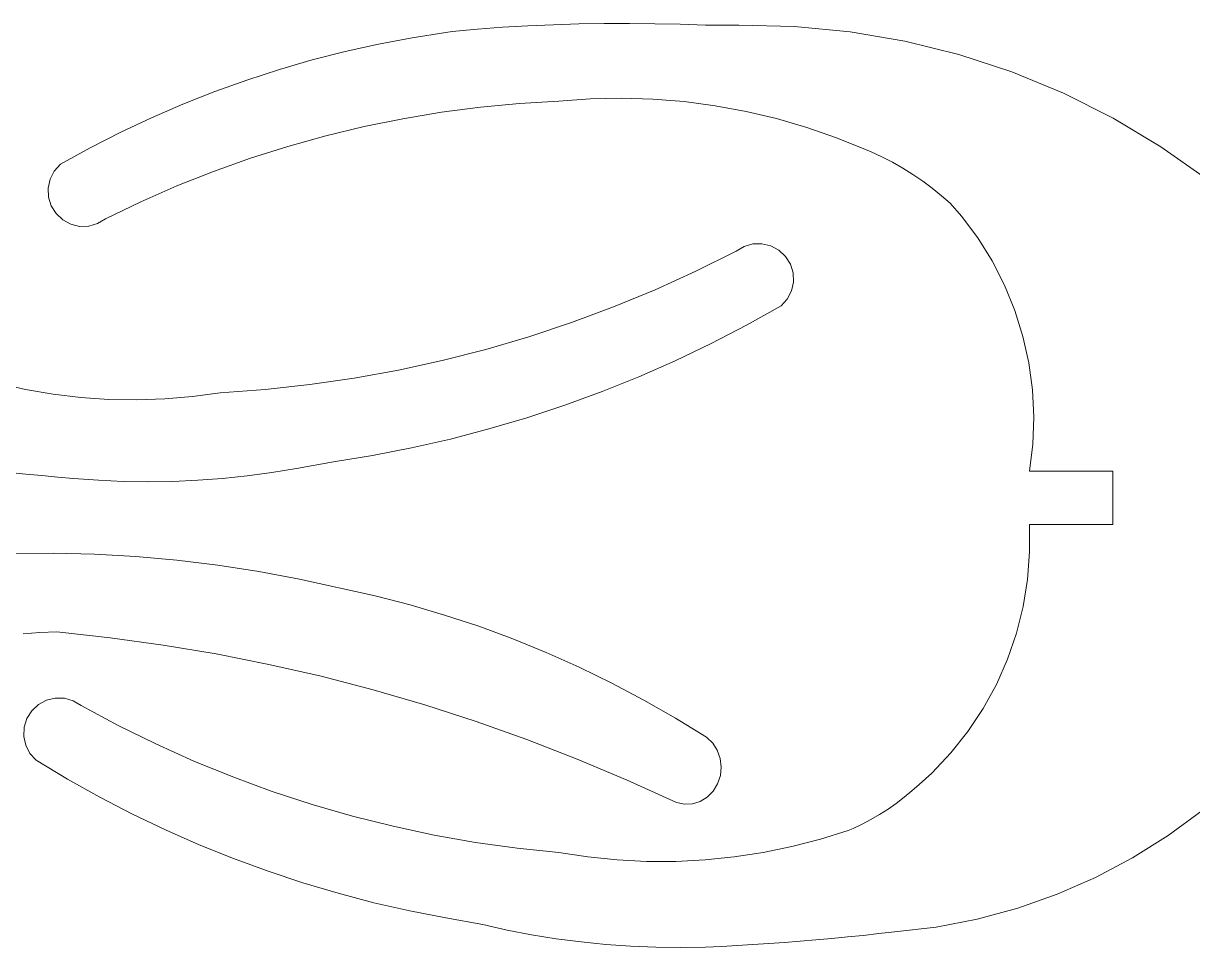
# Model space of a CAD drawing. Header units: millimetres. Extents: x -233 to 120, y -19 to 188.
# Drawn here: x -187.5 to -129.7, y 59.4 to 105.1 of the extents above; entities that cross this region are included whole.
import ezdxf

# ---------------------------------------------------------------- set-up
doc = ezdxf.new("R2010")
doc.units = ezdxf.units.MM
doc.header["$MEASUREMENT"] = 0
doc.layers.add('Layer 1', color=7, linetype='Continuous')

msp = doc.modelspace()

# ---------------------------------------------------------------- linework, layer by layer
at = {"layer": 'Layer 1', "lineweight": 9}
for points in [[(-166.3156, 104.6845), (-166.3156, 104.6845), (-166.6203, 104.629), (-166.6203, 104.629)], [(-165.0652, 104.794), (-165.0652, 104.794), (-166.3156, 104.6845), (-166.3156, 104.6845)], [(-163.8133, 104.8858), (-163.8133, 104.8858), (-165.0652, 104.794), (-165.0652, 104.794)], [(-162.5602, 104.9601), (-162.5602, 104.9601), (-163.8133, 104.8858), (-163.8133, 104.8858)], [(-161.3063, 105.0166), (-161.3063, 105.0166), (-162.5602, 104.9601), (-162.5602, 104.9601)], [(-160.0516, 105.0556), (-160.0516, 105.0556), (-161.3063, 105.0166), (-161.3063, 105.0166)], [(-158.7966, 105.0768), (-158.7966, 105.0768), (-160.0516, 105.0556), (-160.0516, 105.0556)], [(-157.5413, 105.0804), (-157.5413, 105.0804), (-158.7966, 105.0768), (-158.7966, 105.0768)], [(-156.2862, 105.0662), (-156.2862, 105.0662), (-157.5413, 105.0804), (-157.5413, 105.0804)], [(-155.0313, 105.0344), (-155.0313, 105.0344), (-156.2862, 105.0662), (-156.2862, 105.0662)], [(-153.7771, 104.985), (-153.7771, 104.985), (-155.0313, 105.0344), (-155.0313, 105.0344)], [(-153.64, 104.9893), (-153.64, 104.9893), (-153.7771, 104.985), (-153.7771, 104.985)], [(-153.503, 104.9928), (-153.503, 104.9928), (-153.64, 104.9893), (-153.64, 104.9893)], [(-153.3659, 104.9955), (-153.3659, 104.9955), (-153.503, 104.9928), (-153.503, 104.9928)], [(-153.2288, 104.9975), (-153.2288, 104.9975), (-153.3659, 104.9955), (-153.3659, 104.9955)], [(-153.0917, 104.9986), (-153.0917, 104.9986), (-153.2288, 104.9975), (-153.2288, 104.9975)], [(-152.9545, 104.999), (-152.9545, 104.999), (-153.0917, 104.9986), (-153.0917, 104.9986)], [(-152.8174, 104.9986), (-152.8174, 104.9986), (-152.9545, 104.999), (-152.9545, 104.999)], [(-152.6803, 104.9975), (-152.6803, 104.9975), (-152.8174, 104.9986), (-152.8174, 104.9986)], [(-152.5432, 104.9955), (-152.5432, 104.9955), (-152.6803, 104.9975), (-152.6803, 104.9975)], [(-152.4061, 104.9928), (-152.4061, 104.9928), (-152.5432, 104.9955), (-152.5432, 104.9955)], [(-152.2691, 104.9893), (-152.2691, 104.9893), (-152.4061, 104.9928), (-152.4061, 104.9928)], [(-152.132, 104.985), (-152.132, 104.985), (-152.2691, 104.9893), (-152.2691, 104.9893)], [(-149.3785, 104.9273), (-149.3785, 104.9273), (-152.132, 104.985), (-152.132, 104.985)], [(-146.6368, 104.6659), (-146.6368, 104.6659), (-149.3785, 104.9273), (-149.3785, 104.9273)], [(-143.922, 104.2022), (-143.922, 104.2022), (-146.6368, 104.6659), (-146.6368, 104.6659)], [(-168.289, 104.3681), (-168.289, 104.3681), (-169.9485, 104.0545), (-169.9485, 104.0545)], [(-166.6203, 104.629), (-166.6203, 104.629), (-168.289, 104.3681), (-168.289, 104.3681)], [(-141.249, 103.5387), (-141.249, 103.5387), (-143.922, 104.2022), (-143.922, 104.2022)], [(-171.5972, 103.6885), (-171.5972, 103.6885), (-173.2336, 103.2705), (-173.2336, 103.2705)], [(-169.9485, 104.0545), (-169.9485, 104.0545), (-171.5972, 103.6885), (-171.5972, 103.6885)], [(-138.6324, 102.6791), (-138.6324, 102.6791), (-141.249, 103.5387), (-141.249, 103.5387)], [(-173.2336, 103.2705), (-173.2336, 103.2705), (-174.8559, 102.8009), (-174.8559, 102.8009)], [(-174.8559, 102.8009), (-174.8559, 102.8009), (-176.4625, 102.2801), (-176.4625, 102.2801)], [(-136.0867, 101.6281), (-136.0867, 101.6281), (-138.6324, 102.6791), (-138.6324, 102.6791)], [(-176.4625, 102.2801), (-176.4625, 102.2801), (-178.0518, 101.7087), (-178.0518, 101.7087)], [(-178.0518, 101.7087), (-178.0518, 101.7087), (-179.6222, 101.0873), (-179.6222, 101.0873)], [(-161.0309, 101.235), (-161.0309, 101.235), (-162.9728, 101.1193), (-162.9728, 101.1193)], [(-159.4839, 101.3472), (-159.4839, 101.3472), (-161.0309, 101.235), (-161.0309, 101.235)], [(-157.9331, 101.3807), (-157.9331, 101.3807), (-159.4839, 101.3472), (-159.4839, 101.3472)], [(-156.3827, 101.3352), (-156.3827, 101.3352), (-157.9331, 101.3807), (-157.9331, 101.3807)], [(-154.8366, 101.2111), (-154.8366, 101.2111), (-156.3827, 101.3352), (-156.3827, 101.3352)], [(-153.2988, 101.0084), (-153.2988, 101.0084), (-154.8366, 101.2111), (-154.8366, 101.2111)], [(-133.6258, 100.3915), (-133.6258, 100.3915), (-136.0867, 101.6281), (-136.0867, 101.6281)], [(-179.6222, 101.0873), (-179.6222, 101.0873), (-181.1722, 100.4165), (-181.1722, 100.4165)], [(-166.8383, 100.6825), (-166.8383, 100.6825), (-168.7571, 100.362), (-168.7571, 100.362)], [(-164.9094, 100.9351), (-164.9094, 100.9351), (-166.8383, 100.6825), (-166.8383, 100.6825)], [(-162.9728, 101.1193), (-162.9728, 101.1193), (-164.9094, 100.9351), (-164.9094, 100.9351)], [(-151.7733, 100.7279), (-151.7733, 100.7279), (-153.2988, 101.0084), (-153.2988, 101.0084)], [(-150.264, 100.3702), (-150.264, 100.3702), (-151.7733, 100.7279), (-151.7733, 100.7279)], [(-181.1722, 100.4165), (-181.1722, 100.4165), (-182.7001, 99.697), (-182.7001, 99.697)], [(-168.7571, 100.362), (-168.7571, 100.362), (-170.6633, 99.9738), (-170.6633, 99.9738)], [(-148.7749, 99.9362), (-148.7749, 99.9362), (-150.264, 100.3702), (-150.264, 100.3702)], [(-131.2632, 98.9761), (-131.2632, 98.9761), (-133.6258, 100.3915), (-133.6258, 100.3915)], [(-182.7001, 99.697), (-182.7001, 99.697), (-184.2045, 98.9294), (-184.2045, 98.9294)], [(-172.5547, 99.5185), (-172.5547, 99.5185), (-174.4287, 98.9966), (-174.4287, 98.9966)], [(-170.6633, 99.9738), (-170.6633, 99.9738), (-172.5547, 99.5185), (-172.5547, 99.5185)], [(-147.3098, 99.4271), (-147.3098, 99.4271), (-148.7749, 99.9362), (-148.7749, 99.9362)], [(-184.2045, 98.9294), (-184.2045, 98.9294), (-185.6839, 98.1146), (-185.6839, 98.1146)], [(-174.4287, 98.9966), (-174.4287, 98.9966), (-176.2832, 98.4088), (-176.2832, 98.4088)], [(-145.8724, 98.8442), (-145.8724, 98.8442), (-147.3098, 99.4271), (-147.3098, 99.4271)], [(-129.0119, 97.3896), (-129.0119, 97.3896), (-131.2632, 98.9761), (-131.2632, 98.9761)], [(-176.2832, 98.4088), (-176.2832, 98.4088), (-178.1157, 97.7559), (-178.1157, 97.7559)], [(-145.5917, 98.7278), (-145.5917, 98.7278), (-145.8724, 98.8442), (-145.8724, 98.8442)], [(-145.0586, 98.4805), (-145.0586, 98.4805), (-145.5917, 98.7278), (-145.5917, 98.7278)], [(-144.5361, 98.2114), (-144.5361, 98.2114), (-145.0586, 98.4805), (-145.0586, 98.4805)], [(-185.9872, 97.7795), (-185.9872, 97.7795), (-186.1946, 97.3778), (-186.1946, 97.3778)], [(-185.6839, 98.1146), (-185.6839, 98.1146), (-185.9872, 97.7795), (-185.9872, 97.7795)], [(-178.1157, 97.7559), (-178.1157, 97.7559), (-179.924, 97.0386), (-179.924, 97.0386)], [(-144.0252, 97.921), (-144.0252, 97.921), (-144.5361, 98.2114), (-144.5361, 98.2114)], [(-143.5267, 97.6097), (-143.5267, 97.6097), (-144.0252, 97.921), (-144.0252, 97.921)], [(-186.1946, 97.3778), (-186.1946, 97.3778), (-186.2922, 96.9365), (-186.2922, 96.9365)], [(-143.0414, 97.278), (-143.0414, 97.278), (-143.5267, 97.6097), (-143.5267, 97.6097)], [(-142.5703, 96.9267), (-142.5703, 96.9267), (-143.0414, 97.278), (-143.0414, 97.278)], [(-186.2922, 96.9365), (-186.2922, 96.9365), (-186.2735, 96.4848), (-186.2735, 96.4848)], [(-179.924, 97.0386), (-179.924, 97.0386), (-181.7058, 96.2578), (-181.7058, 96.2578)], [(-142.1141, 96.5561), (-142.1141, 96.5561), (-142.5703, 96.9267), (-142.5703, 96.9267)], [(-186.2735, 96.4848), (-186.2735, 96.4848), (-186.1396, 96.0531), (-186.1396, 96.0531)], [(-186.1396, 96.0531), (-186.1396, 96.0531), (-185.8996, 95.67), (-185.8996, 95.67)], [(-181.7058, 96.2578), (-181.7058, 96.2578), (-183.4589, 95.4146), (-183.4589, 95.4146)], [(-141.6915, 96.1828), (-141.6915, 96.1828), (-142.1141, 96.5561), (-142.1141, 96.5561)], [(-141.1267, 95.5494), (-141.1267, 95.5494), (-141.6915, 96.1828), (-141.6915, 96.1828)], [(-185.8996, 95.67), (-185.8996, 95.67), (-185.5695, 95.3612), (-185.5695, 95.3612)], [(-183.8458, 95.1808), (-183.8458, 95.1808), (-183.4589, 95.4146), (-183.4589, 95.4146)], [(-140.3194, 94.4723), (-140.3194, 94.4723), (-141.1267, 95.5494), (-141.1267, 95.5494)], [(-185.5695, 95.3612), (-185.5695, 95.3612), (-185.1713, 95.1473), (-185.1713, 95.1473)], [(-185.1713, 95.1473), (-185.1713, 95.1473), (-184.7315, 95.0426), (-184.7315, 95.0426)], [(-184.7315, 95.0426), (-184.7315, 95.0426), (-184.2796, 95.054), (-184.2796, 95.054)], [(-184.2796, 95.054), (-184.2796, 95.054), (-183.8458, 95.1808), (-183.8458, 95.1808)], [(-139.6066, 93.3305), (-139.6066, 93.3305), (-140.3194, 94.4723), (-140.3194, 94.4723)], [(-154.2529, 92.8201), (-154.2529, 92.8201), (-152.2649, 93.81), (-152.2649, 93.81)], [(-151.878, 94.0437), (-151.878, 94.0437), (-152.2649, 93.81), (-152.2649, 93.81)], [(-151.4442, 94.1705), (-151.4442, 94.1705), (-151.878, 94.0437), (-151.878, 94.0437)], [(-150.9923, 94.182), (-150.9923, 94.182), (-151.4442, 94.1705), (-151.4442, 94.1705)], [(-150.5526, 94.0772), (-150.5526, 94.0772), (-150.9923, 94.182), (-150.9923, 94.182)], [(-150.1543, 93.8633), (-150.1543, 93.8633), (-150.5526, 94.0772), (-150.5526, 94.0772)], [(-149.8242, 93.5546), (-149.8242, 93.5546), (-150.1543, 93.8633), (-150.1543, 93.8633)], [(-149.5842, 93.1715), (-149.5842, 93.1715), (-149.8242, 93.5546), (-149.8242, 93.5546)], [(-149.4504, 92.7397), (-149.4504, 92.7397), (-149.5842, 93.1715), (-149.5842, 93.1715)], [(-138.9935, 92.1322), (-138.9935, 92.1322), (-139.6066, 93.3305), (-139.6066, 93.3305)], [(-156.2745, 91.901), (-156.2745, 91.901), (-154.2529, 92.8201), (-154.2529, 92.8201)], [(-149.4316, 92.2881), (-149.4316, 92.2881), (-149.4504, 92.7397), (-149.4504, 92.7397)], [(-149.5292, 91.8467), (-149.5292, 91.8467), (-149.4316, 92.2881), (-149.4316, 92.2881)], [(-138.4843, 90.8861), (-138.4843, 90.8861), (-138.9935, 92.1322), (-138.9935, 92.1322)], [(-158.3274, 91.054), (-158.3274, 91.054), (-156.2745, 91.901), (-156.2745, 91.901)], [(-150.0399, 91.11), (-150.0399, 91.11), (-149.7366, 91.4451), (-149.7366, 91.4451)], [(-149.7366, 91.4451), (-149.7366, 91.4451), (-149.5292, 91.8467), (-149.5292, 91.8467)], [(-160.4089, 90.2801), (-160.4089, 90.2801), (-158.3274, 91.054), (-158.3274, 91.054)], [(-151.7563, 90.1514), (-151.7563, 90.1514), (-150.0399, 91.11), (-150.0399, 91.11)], [(-138.0829, 89.6013), (-138.0829, 89.6013), (-138.4843, 90.8861), (-138.4843, 90.8861)], [(-162.5165, 89.5802), (-162.5165, 89.5802), (-160.4089, 90.2801), (-160.4089, 90.2801)], [(-153.5022, 89.2476), (-153.5022, 89.2476), (-151.7563, 90.1514), (-151.7563, 90.1514)], [(-164.6475, 88.9552), (-164.6475, 88.9552), (-162.5165, 89.5802), (-162.5165, 89.5802)], [(-155.2757, 88.3996), (-155.2757, 88.3996), (-153.5022, 89.2476), (-153.5022, 89.2476)], [(-137.7922, 88.287), (-137.7922, 88.287), (-138.0829, 89.6013), (-138.0829, 89.6013)], [(-166.7993, 88.406), (-166.7993, 88.406), (-164.6475, 88.9552), (-164.6475, 88.9552)], [(-171.1543, 87.5372), (-171.1543, 87.5372), (-168.9691, 87.9331), (-168.9691, 87.9331)], [(-168.9691, 87.9331), (-168.9691, 87.9331), (-166.7993, 88.406), (-166.7993, 88.406)], [(-157.0753, 87.6082), (-157.0753, 87.6082), (-155.2757, 88.3996), (-155.2757, 88.3996)], [(-137.6142, 86.9527), (-137.6142, 86.9527), (-137.7922, 88.287), (-137.7922, 88.287)], [(-173.3521, 87.2188), (-173.3521, 87.2188), (-171.1543, 87.5372), (-171.1543, 87.5372)], [(-158.899, 86.8741), (-158.899, 86.8741), (-157.0753, 87.6082), (-157.0753, 87.6082)], [(-188.7575, 87.2794), (-188.7575, 87.2794), (-187.4074, 86.9773), (-187.4074, 86.9773)], [(-187.4074, 86.9773), (-187.4074, 86.9773), (-186.0437, 86.7442), (-186.0437, 86.7442)], [(-186.0437, 86.7442), (-186.0437, 86.7442), (-184.67, 86.5806), (-184.67, 86.5806)], [(-179.1453, 86.6286), (-179.1453, 86.6286), (-177.7746, 86.8159), (-177.7746, 86.8159)], [(-177.7746, 86.8159), (-177.7746, 86.8159), (-175.5598, 86.9783), (-175.5598, 86.9783)], [(-175.5598, 86.9783), (-175.5598, 86.9783), (-173.3521, 87.2188), (-173.3521, 87.2188)], [(-160.745, 86.1981), (-160.745, 86.1981), (-158.899, 86.8741), (-158.899, 86.8741)], [(-137.5503, 85.6082), (-137.5503, 85.6082), (-137.6142, 86.9527), (-137.6142, 86.9527)], [(-184.67, 86.5806), (-184.67, 86.5806), (-183.2897, 86.4872), (-183.2897, 86.4872)], [(-183.2897, 86.4872), (-183.2897, 86.4872), (-181.9064, 86.464), (-181.9064, 86.464)], [(-181.9064, 86.464), (-181.9064, 86.464), (-180.5238, 86.5112), (-180.5238, 86.5112)], [(-180.5238, 86.5112), (-180.5238, 86.5112), (-179.1453, 86.6286), (-179.1453, 86.6286)], [(-162.6115, 85.5809), (-162.6115, 85.5809), (-160.745, 86.1981), (-160.745, 86.1981)], [(-164.4967, 85.0232), (-164.4967, 85.0232), (-162.6115, 85.5809), (-162.6115, 85.5809)], [(-137.6008, 84.263), (-137.6008, 84.263), (-137.5503, 85.6082), (-137.5503, 85.6082)], [(-166.3985, 84.5254), (-166.3985, 84.5254), (-164.4967, 85.0232), (-164.4967, 85.0232)], [(-168.3151, 84.0881), (-168.3151, 84.0881), (-166.3985, 84.5254), (-166.3985, 84.5254)], [(-170.2447, 83.7117), (-170.2447, 83.7117), (-168.3151, 84.0881), (-168.3151, 84.0881)], [(-137.7655, 82.9271), (-137.7655, 82.9271), (-137.6008, 84.263), (-137.6008, 84.263)], [(-174.0102, 83.0679), (-174.0102, 83.0679), (-172.1851, 83.3965), (-172.1851, 83.3965)], [(-172.1851, 83.3965), (-172.1851, 83.3965), (-170.2447, 83.7117), (-170.2447, 83.7117)], [(-188.1826, 82.8766), (-188.1826, 82.8766), (-187.3947, 82.7949), (-187.3947, 82.7949)], [(-187.3947, 82.7949), (-187.3947, 82.7949), (-186.6064, 82.7177), (-186.6064, 82.7177)], [(-186.6064, 82.7177), (-186.6064, 82.7177), (-185.8176, 82.645), (-185.8176, 82.645)], [(-177.6635, 82.5769), (-177.6635, 82.5769), (-176.441, 82.7043), (-176.441, 82.7043)], [(-176.441, 82.7043), (-176.441, 82.7043), (-175.2229, 82.8681), (-175.2229, 82.8681)], [(-175.2229, 82.8681), (-175.2229, 82.8681), (-174.0102, 83.0679), (-174.0102, 83.0679)], [(-137.7655, 82.9271), (-137.7655, 82.9271), (-133.6405, 82.9271), (-133.6405, 82.9271)], [(-133.6405, 82.9271), (-133.6405, 82.9271), (-133.6405, 80.3021), (-133.6405, 80.3021)], [(-185.8176, 82.645), (-185.8176, 82.645), (-185.0284, 82.5769), (-185.0284, 82.5769)], [(-185.0284, 82.5769), (-185.0284, 82.5769), (-183.8027, 82.4857), (-183.8027, 82.4857)], [(-183.8027, 82.4857), (-183.8027, 82.4857), (-182.5749, 82.431), (-182.5749, 82.431)], [(-182.5749, 82.431), (-182.5749, 82.431), (-181.3459, 82.4127), (-181.3459, 82.4127)], [(-181.3459, 82.4127), (-181.3459, 82.4127), (-180.117, 82.431), (-180.117, 82.431)], [(-180.117, 82.431), (-180.117, 82.431), (-178.8892, 82.4857), (-178.8892, 82.4857)], [(-178.8892, 82.4857), (-178.8892, 82.4857), (-177.6635, 82.5769), (-177.6635, 82.5769)], [(-137.7655, 80.3021), (-137.7655, 80.3021), (-133.6405, 80.3021), (-133.6405, 80.3021)], [(-137.7655, 80.3021), (-137.7655, 80.3021), (-137.7526, 78.9414), (-137.7526, 78.9414)], [(-188.091, 78.8699), (-188.091, 78.8699), (-186.0464, 78.8825), (-186.0464, 78.8825)], [(-186.0464, 78.8825), (-186.0464, 78.8825), (-184.0025, 78.8298), (-184.0025, 78.8298)], [(-184.0025, 78.8298), (-184.0025, 78.8298), (-181.9609, 78.7119), (-181.9609, 78.7119)], [(-181.9609, 78.7119), (-181.9609, 78.7119), (-179.9237, 78.5288), (-179.9237, 78.5288)], [(-137.7526, 78.9414), (-137.7526, 78.9414), (-137.8553, 77.5846), (-137.8553, 77.5846)], [(-179.9237, 78.5288), (-179.9237, 78.5288), (-177.8924, 78.2808), (-177.8924, 78.2808)], [(-177.8924, 78.2808), (-177.8924, 78.2808), (-175.8689, 77.9681), (-175.8689, 77.9681)], [(-173.8551, 77.5909), (-173.8551, 77.5909), (-175.8689, 77.9681), (-175.8689, 77.9681)], [(-170.1173, 76.7654), (-170.1173, 76.7654), (-173.8551, 77.5909), (-173.8551, 77.5909)], [(-137.8553, 77.5846), (-137.8553, 77.5846), (-138.073, 76.2415), (-138.073, 76.2415)], [(-170.1173, 76.7654), (-170.1173, 76.7654), (-168.3945, 76.3224), (-168.3945, 76.3224)], [(-168.3945, 76.3224), (-168.3945, 76.3224), (-166.6857, 75.8208), (-166.6857, 75.8208)], [(-166.6857, 75.8208), (-166.6857, 75.8208), (-164.9929, 75.2613), (-164.9929, 75.2613)], [(-138.073, 76.2415), (-138.073, 76.2415), (-138.4041, 74.9216), (-138.4041, 74.9216)], [(-164.9929, 75.2613), (-164.9929, 75.2613), (-163.3176, 74.6444), (-163.3176, 74.6444)], [(-187.5329, 74.8865), (-187.5329, 74.8865), (-186.6939, 74.9534), (-186.6939, 74.9534)], [(-186.6939, 74.9534), (-186.6939, 74.9534), (-185.8524, 74.985), (-185.8524, 74.985)], [(-185.8524, 74.985), (-185.8524, 74.985), (-183.2194, 74.6996), (-183.2194, 74.6996)], [(-183.2194, 74.6996), (-183.2194, 74.6996), (-180.5946, 74.337), (-180.5946, 74.337)], [(-163.3176, 74.6444), (-163.3176, 74.6444), (-161.6615, 73.9706), (-161.6615, 73.9706)], [(-138.4041, 74.9216), (-138.4041, 74.9216), (-138.8461, 73.6347), (-138.8461, 73.6347)], [(-180.5946, 74.337), (-180.5946, 74.337), (-177.9798, 73.8975), (-177.9798, 73.8975)], [(-177.9798, 73.8975), (-177.9798, 73.8975), (-175.3771, 73.3812), (-175.3771, 73.3812)], [(-161.6615, 73.9706), (-161.6615, 73.9706), (-160.0263, 73.2407), (-160.0263, 73.2407)], [(-138.8461, 73.6347), (-138.8461, 73.6347), (-139.3959, 72.3901), (-139.3959, 72.3901)], [(-175.3771, 73.3812), (-175.3771, 73.3812), (-172.7885, 72.7887), (-172.7885, 72.7887)], [(-160.0263, 73.2407), (-160.0263, 73.2407), (-158.4137, 72.4554), (-158.4137, 72.4554)], [(-172.7885, 72.7887), (-172.7885, 72.7887), (-170.2158, 72.1204), (-170.2158, 72.1204)], [(-158.4137, 72.4554), (-158.4137, 72.4554), (-156.8252, 71.6155), (-156.8252, 71.6155)], [(-139.3959, 72.3901), (-139.3959, 72.3901), (-140.0495, 71.1966), (-140.0495, 71.1966)], [(-186.374, 71.61), (-186.374, 71.61), (-185.9343, 71.7147), (-185.9343, 71.7147)], [(-185.9343, 71.7147), (-185.9343, 71.7147), (-185.4824, 71.7033), (-185.4824, 71.7033)], [(-185.4824, 71.7033), (-185.4824, 71.7033), (-185.0485, 71.5765), (-185.0485, 71.5765)], [(-170.2158, 72.1204), (-170.2158, 72.1204), (-167.6609, 71.3767), (-167.6609, 71.3767)], [(-187.1023, 71.0873), (-187.1023, 71.0873), (-186.7722, 71.3961), (-186.7722, 71.3961)], [(-186.7722, 71.3961), (-186.7722, 71.3961), (-186.374, 71.61), (-186.374, 71.61)], [(-185.0485, 71.5765), (-185.0485, 71.5765), (-184.6616, 71.3427), (-184.6616, 71.3427)], [(-182.8329, 70.3608), (-182.8329, 70.3608), (-184.6616, 71.3427), (-184.6616, 71.3427)], [(-167.6609, 71.3767), (-167.6609, 71.3767), (-165.1259, 70.5583), (-165.1259, 70.5583)], [(-156.8252, 71.6155), (-156.8252, 71.6155), (-155.2625, 70.7219), (-155.2625, 70.7219)], [(-140.0495, 71.1966), (-140.0495, 71.1966), (-140.8022, 70.063), (-140.8022, 70.063)], [(-187.4762, 70.2725), (-187.4762, 70.2725), (-187.3423, 70.7042), (-187.3423, 70.7042)], [(-187.3423, 70.7042), (-187.3423, 70.7042), (-187.1023, 71.0873), (-187.1023, 71.0873)], [(-165.1259, 70.5583), (-165.1259, 70.5583), (-162.6125, 69.6656), (-162.6125, 69.6656)], [(-155.2625, 70.7219), (-155.2625, 70.7219), (-153.727, 69.7753), (-153.727, 69.7753)], [(-187.4949, 69.8208), (-187.4949, 69.8208), (-187.4762, 70.2725), (-187.4762, 70.2725)], [(-180.9706, 69.444), (-180.9706, 69.444), (-182.8329, 70.3608), (-182.8329, 70.3608)], [(-140.8022, 70.063), (-140.8022, 70.063), (-141.6484, 68.9975), (-141.6484, 68.9975)], [(-187.3974, 69.3795), (-187.3974, 69.3795), (-187.4949, 69.8208), (-187.4949, 69.8208)], [(-179.0771, 68.5937), (-179.0771, 68.5937), (-180.9706, 69.444), (-180.9706, 69.444)], [(-162.6125, 69.6656), (-162.6125, 69.6656), (-160.1227, 68.6995), (-160.1227, 68.6995)], [(-153.727, 69.7753), (-153.727, 69.7753), (-153.4281, 69.4883), (-153.4281, 69.4883)], [(-153.4281, 69.4883), (-153.4281, 69.4883), (-153.2002, 69.1339), (-153.2002, 69.1339)], [(-187.19, 68.9778), (-187.19, 68.9778), (-187.3974, 69.3795), (-187.3974, 69.3795)], [(-186.8866, 68.6427), (-186.8866, 68.6427), (-187.19, 68.9778), (-187.19, 68.9778)], [(-153.2002, 69.1339), (-153.2002, 69.1339), (-153.0561, 68.7318), (-153.0561, 68.7318)], [(-141.6484, 68.9975), (-141.6484, 68.9975), (-142.5822, 68.0077), (-142.5822, 68.0077)], [(-185.3267, 67.704), (-185.3267, 67.704), (-186.8866, 68.6427), (-186.8866, 68.6427)], [(-177.1548, 67.8108), (-177.1548, 67.8108), (-179.0771, 68.5937), (-179.0771, 68.5937)], [(-160.1227, 68.6995), (-160.1227, 68.6995), (-157.6583, 67.6607), (-157.6583, 67.6607)], [(-153.0561, 68.7318), (-153.0561, 68.7318), (-153.0039, 68.3045), (-153.0039, 68.3045)], [(-153.0039, 68.3045), (-153.0039, 68.3045), (-153.0465, 67.876), (-153.0465, 67.876)], [(-183.7378, 66.815), (-183.7378, 66.815), (-185.3267, 67.704), (-185.3267, 67.704)], [(-175.2059, 67.0964), (-175.2059, 67.0964), (-177.1548, 67.8108), (-177.1548, 67.8108)], [(-157.6583, 67.6607), (-157.6583, 67.6607), (-155.2211, 66.5498), (-155.2211, 66.5498)], [(-153.0465, 67.876), (-153.0465, 67.876), (-153.1815, 67.4703), (-153.1815, 67.4703)], [(-142.5822, 68.0077), (-142.5822, 68.0077), (-143.2218, 67.436), (-143.2218, 67.436)], [(-173.233, 66.4513), (-173.233, 66.4513), (-175.2059, 67.0964), (-175.2059, 67.0964)], [(-153.4013, 67.11), (-153.4013, 67.11), (-153.6937, 66.8153), (-153.6937, 66.8153)], [(-153.1815, 67.4703), (-153.1815, 67.4703), (-153.4013, 67.11), (-153.4013, 67.11)], [(-143.5748, 67.1195), (-143.5748, 67.1195), (-143.956, 66.805), (-143.956, 66.805)], [(-143.2218, 67.436), (-143.2218, 67.436), (-143.5748, 67.1195), (-143.5748, 67.1195)], [(-182.1216, 65.9769), (-182.1216, 65.9769), (-183.7378, 66.815), (-183.7378, 66.815)], [(-154.828, 66.4661), (-154.828, 66.4661), (-155.2211, 66.5498), (-155.2211, 66.5498)], [(-154.0423, 66.6027), (-154.0423, 66.6027), (-154.4276, 66.4841), (-154.4276, 66.4841)], [(-153.6937, 66.8153), (-153.6937, 66.8153), (-154.0423, 66.6027), (-154.0423, 66.6027)], [(-144.3498, 66.5065), (-144.3498, 66.5065), (-144.7557, 66.2245), (-144.7557, 66.2245)], [(-143.956, 66.805), (-143.956, 66.805), (-144.3498, 66.5065), (-144.3498, 66.5065)], [(-180.4797, 65.1903), (-180.4797, 65.1903), (-182.1216, 65.9769), (-182.1216, 65.9769)], [(-171.2386, 65.8763), (-171.2386, 65.8763), (-173.233, 66.4513), (-173.233, 66.4513)], [(-154.4276, 66.4841), (-154.4276, 66.4841), (-154.828, 66.4661), (-154.828, 66.4661)], [(-145.1729, 65.9596), (-145.1729, 65.9596), (-145.6006, 65.7121), (-145.6006, 65.7121)], [(-144.7557, 66.2245), (-144.7557, 66.2245), (-145.1729, 65.9596), (-145.1729, 65.9596)], [(-129.2422, 66.1446), (-129.2422, 66.1446), (-130.9093, 64.9156), (-130.9093, 64.9156)], [(-169.2251, 65.3721), (-169.2251, 65.3721), (-171.2386, 65.8763), (-171.2386, 65.8763)], [(-167.195, 64.9395), (-167.195, 64.9395), (-169.2251, 65.3721), (-169.2251, 65.3721)], [(-146.0382, 65.4824), (-146.0382, 65.4824), (-146.485, 65.2711), (-146.485, 65.2711)], [(-145.6006, 65.7121), (-145.6006, 65.7121), (-146.0382, 65.4824), (-146.0382, 65.4824)], [(-178.8137, 64.4561), (-178.8137, 64.4561), (-180.4797, 65.1903), (-180.4797, 65.1903)], [(-165.1509, 64.5788), (-165.1509, 64.5788), (-167.195, 64.9395), (-167.195, 64.9395)], [(-146.7202, 65.1715), (-146.7202, 65.1715), (-148.1038, 64.7354), (-148.1038, 64.7354)], [(-146.485, 65.2711), (-146.485, 65.2711), (-146.7202, 65.1715), (-146.7202, 65.1715)], [(-130.9093, 64.9156), (-130.9093, 64.9156), (-132.6628, 63.8134), (-132.6628, 63.8134)], [(-177.1253, 63.7751), (-177.1253, 63.7751), (-178.8137, 64.4561), (-178.8137, 64.4561)], [(-163.0954, 64.2906), (-163.0954, 64.2906), (-165.1509, 64.5788), (-165.1509, 64.5788)], [(-161.0309, 64.0753), (-161.0309, 64.0753), (-163.0954, 64.2906), (-163.0954, 64.2906)], [(-149.5078, 64.3702), (-149.5078, 64.3702), (-150.9285, 64.0769), (-150.9285, 64.0769)], [(-148.1038, 64.7354), (-148.1038, 64.7354), (-149.5078, 64.3702), (-149.5078, 64.3702)], [(-175.4162, 63.1478), (-175.4162, 63.1478), (-177.1253, 63.7751), (-177.1253, 63.7751)], [(-159.597, 63.855), (-159.597, 63.855), (-161.0309, 64.0753), (-161.0309, 64.0753)], [(-158.1538, 63.708), (-158.1538, 63.708), (-159.597, 63.855), (-159.597, 63.855)], [(-156.705, 63.6345), (-156.705, 63.6345), (-158.1538, 63.708), (-158.1538, 63.708)], [(-155.2543, 63.6347), (-155.2543, 63.6347), (-156.705, 63.6345), (-156.705, 63.6345)], [(-153.8055, 63.7087), (-153.8055, 63.7087), (-155.2543, 63.6347), (-155.2543, 63.6347)], [(-152.3623, 63.8562), (-152.3623, 63.8562), (-153.8055, 63.7087), (-153.8055, 63.7087)], [(-150.9285, 64.0769), (-150.9285, 64.0769), (-152.3623, 63.8562), (-152.3623, 63.8562)], [(-132.6628, 63.8134), (-132.6628, 63.8134), (-134.4931, 62.8441), (-134.4931, 62.8441)], [(-173.688, 62.575), (-173.688, 62.575), (-175.4162, 63.1478), (-175.4162, 63.1478)], [(-171.9426, 62.0571), (-171.9426, 62.0571), (-173.688, 62.575), (-173.688, 62.575)], [(-134.4931, 62.8441), (-134.4931, 62.8441), (-136.3901, 62.0129), (-136.3901, 62.0129)], [(-170.1817, 61.5948), (-170.1817, 61.5948), (-171.9426, 62.0571), (-171.9426, 62.0571)], [(-136.3901, 62.0129), (-136.3901, 62.0129), (-138.3435, 61.3245), (-138.3435, 61.3245)], [(-168.407, 61.1885), (-168.407, 61.1885), (-170.1817, 61.5948), (-170.1817, 61.5948)], [(-138.3435, 61.3245), (-138.3435, 61.3245), (-140.3425, 60.7826), (-140.3425, 60.7826)], [(-166.6203, 60.8386), (-166.6203, 60.8386), (-168.407, 61.1885), (-168.407, 61.1885)], [(-164.7953, 60.51), (-164.7953, 60.51), (-166.6203, 60.8386), (-166.6203, 60.8386)], [(-140.3425, 60.7826), (-140.3425, 60.7826), (-142.3761, 60.3903), (-142.3761, 60.3903)], [(-163.5908, 60.241), (-163.5908, 60.241), (-164.7953, 60.51), (-164.7953, 60.51)], [(-163.5908, 60.241), (-163.5908, 60.241), (-162.3789, 60.0079), (-162.3789, 60.0079)], [(-144.4332, 60.1496), (-144.4332, 60.1496), (-145.2097, 60.0623), (-145.2097, 60.0623)], [(-142.3761, 60.3903), (-142.3761, 60.3903), (-144.4332, 60.1496), (-144.4332, 60.1496)], [(-161.1606, 59.8109), (-161.1606, 59.8109), (-162.3789, 60.0079), (-162.3789, 60.0079)], [(-159.937, 59.6501), (-159.937, 59.6501), (-161.1606, 59.8109), (-161.1606, 59.8109)], [(-158.7091, 59.5258), (-158.7091, 59.5258), (-159.937, 59.6501), (-159.937, 59.6501)], [(-150.657, 59.5748), (-150.657, 59.5748), (-151.4366, 59.5229), (-151.4366, 59.5229)], [(-149.8777, 59.6312), (-149.8777, 59.6312), (-150.657, 59.5748), (-150.657, 59.5748)], [(-149.0987, 59.6919), (-149.0987, 59.6919), (-149.8777, 59.6312), (-149.8777, 59.6312)], [(-148.3201, 59.7571), (-148.3201, 59.7571), (-149.0987, 59.6919), (-149.0987, 59.6919)], [(-147.5418, 59.8268), (-147.5418, 59.8268), (-148.3201, 59.7571), (-148.3201, 59.7571)], [(-146.764, 59.9008), (-146.764, 59.9008), (-147.5418, 59.8268), (-147.5418, 59.8268)], [(-145.9866, 59.9793), (-145.9866, 59.9793), (-146.764, 59.9008), (-146.764, 59.9008)], [(-145.2097, 60.0623), (-145.2097, 60.0623), (-145.9866, 59.9793), (-145.9866, 59.9793)], [(-157.4781, 59.4379), (-157.4781, 59.4379), (-158.7091, 59.5258), (-158.7091, 59.5258)], [(-156.2451, 59.3866), (-156.2451, 59.3866), (-157.4781, 59.4379), (-157.4781, 59.4379)], [(-155.011, 59.372), (-155.011, 59.372), (-156.2451, 59.3866), (-156.2451, 59.3866)], [(-153.7771, 59.394), (-153.7771, 59.394), (-155.011, 59.372), (-155.011, 59.372)], [(-152.9967, 59.4325), (-152.9967, 59.4325), (-153.7771, 59.394), (-153.7771, 59.394)], [(-152.2165, 59.4755), (-152.2165, 59.4755), (-152.9967, 59.4325), (-152.9967, 59.4325)], [(-151.4366, 59.5229), (-151.4366, 59.5229), (-152.2165, 59.4755), (-152.2165, 59.4755)]]:
    msp.add_open_spline(points, degree=3, dxfattribs=at)

doc.saveas('drawing.dxf')
